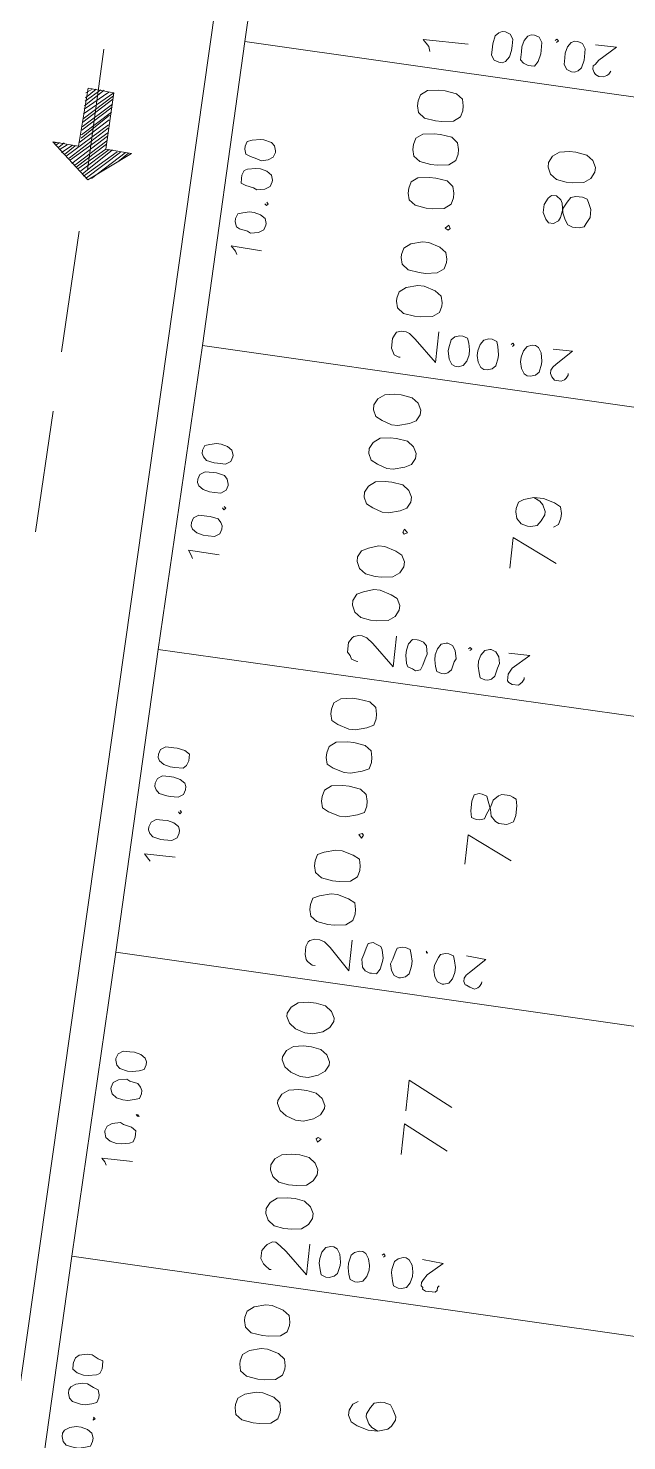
# Model space of a CAD drawing. Header units: metres. Extents: x -977055 to 805873, y -1033982 to 242021.
# Drawn here: x 2424.83 to 2444.44, y 827.98 to 874.21 of the extents above; entities that cross this region are included whole.
import ezdxf

# ---------------------------------------------------------------- set-up
doc = ezdxf.new("R2010")
doc.units = ezdxf.units.M
for name, color, linetype in [('PDF_acera', 7, 'Continuous'), ('PDF_areas por lote', 7, 'Continuous'), ('PDF_COTAS', 7, 'Continuous'), ('PDF_linea de centro', 7, 'Continuous'), ('PDF_LOTES', 7, 'Continuous'), ('PDF_No. lotes', 7, 'Continuous'), ('PDF_VIAS', 7, 'Continuous')]:
    doc.layers.add(name, color=color, linetype=linetype)

# ---------------------------------------------------------------- blocks, each defined once
blk = doc.blocks.new('CALLE')
at = {"layer": 'PDF_acera', "lineweight": 9}
blk.add_lwpolyline([(-135.305856, -20.1096), (-136.575936, -18.712512), (-191.655072, -16.849728), (-193.009824, -18.119808), (-194.068224, -49.236768), (-192.798144, -50.59152), (-137.719008, -52.454304), (-136.364256, -51.184224)], close=True, dxfattribs=at)
at = {"layer": 'PDF_areas por lote', "lineweight": 9}
for points in [[(-179.589312, -22.903776), (-179.758656, -22.946112), (-179.885664, -23.115456), (-179.928, -23.411808), (-179.928, -23.581152), (-179.885664, -23.877504), (-179.758656, -24.046848), (-179.589312, -24.089184), (-179.50464, -24.089184), (-179.335296, -24.046848), (-179.208288, -23.877504), (-179.123616, -23.581152), (-179.123616, -23.411808), (-179.208288, -23.115456), (-179.335296, -22.946112), (-179.50464, -22.903776)], [(-178.44624, -22.903776), (-178.615584, -22.946112), (-178.742592, -23.115456), (-178.784928, -23.411808), (-178.784928, -23.581152), (-178.742592, -23.877504), (-178.615584, -24.046848), (-178.44624, -24.089184), (-178.361568, -24.089184), (-178.192224, -24.046848), (-178.065216, -23.877504), (-177.980544, -23.581152), (-177.980544, -23.411808), (-178.065216, -23.115456), (-178.192224, -22.946112), (-178.361568, -22.903776)], [(-177.303168, -22.903776), (-177.472512, -22.946112), (-177.59952, -23.115456), (-177.641856, -23.411808), (-177.641856, -23.581152), (-177.59952, -23.877504), (-177.472512, -24.046848), (-177.303168, -24.089184), (-177.218496, -24.089184), (-177.049152, -24.046848), (-176.922144, -23.877504), (-176.837472, -23.581152), (-176.837472, -23.411808), (-176.922144, -23.115456), (-177.049152, -22.946112), (-177.218496, -22.903776)], [(-174.466656, -23.157792), (-174.636, -23.242464), (-174.763008, -23.411808), (-174.805344, -23.665824), (-174.805344, -23.877504), (-174.763008, -24.13152), (-174.636, -24.300864), (-174.466656, -24.385536), (-174.339648, -24.385536), (-174.170304, -24.300864), (-174.043296, -24.13152), (-174.00096, -23.877504), (-174.00096, -23.665824), (-174.043296, -23.411808), (-174.170304, -23.242464), (-174.339648, -23.157792)], [(-173.323584, -23.157792), (-173.492928, -23.242464), (-173.619936, -23.411808), (-173.662272, -23.665824), (-173.662272, -23.877504), (-173.619936, -24.13152), (-173.492928, -24.300864), (-173.323584, -24.385536), (-173.196576, -24.385536), (-173.027232, -24.300864), (-172.900224, -24.13152), (-172.857888, -23.877504), (-172.857888, -23.665824), (-172.900224, -23.411808), (-173.027232, -23.242464), (-173.196576, -23.157792)], [(-171.587808, -23.157792), (-171.757152, -23.242464), (-171.88416, -23.411808), (-171.968832, -23.665824), (-171.968832, -23.877504), (-171.88416, -24.13152), (-171.757152, -24.300864), (-171.587808, -24.385536), (-171.503136, -24.385536), (-171.333792, -24.300864), (-171.206784, -24.13152), (-171.164448, -23.877504), (-171.164448, -23.665824), (-171.206784, -23.411808), (-171.333792, -23.242464), (-171.503136, -23.157792)], [(-170.444736, -23.157792), (-170.61408, -23.242464), (-170.741088, -23.411808), (-170.82576, -23.665824), (-170.82576, -23.877504), (-170.741088, -24.13152), (-170.61408, -24.300864), (-170.444736, -24.385536), (-170.360064, -24.385536), (-170.19072, -24.300864), (-170.063712, -24.13152), (-170.021376, -23.877504), (-170.021376, -23.665824), (-170.063712, -23.411808), (-170.19072, -23.242464), (-170.360064, -23.157792)], [(-169.301664, -23.157792), (-169.471008, -23.242464), (-169.598016, -23.411808), (-169.682688, -23.665824), (-169.682688, -23.877504), (-169.598016, -24.13152), (-169.471008, -24.300864), (-169.301664, -24.385536), (-169.216992, -24.385536), (-169.047648, -24.300864), (-168.92064, -24.13152), (-168.878304, -23.877504), (-168.878304, -23.665824), (-168.92064, -23.411808), (-169.047648, -23.242464), (-169.216992, -23.157792)], [(-166.465152, -23.454144), (-166.634496, -23.49648), (-166.761504, -23.665824), (-166.80384, -23.962176), (-166.80384, -24.13152), (-166.761504, -24.427872), (-166.634496, -24.597216), (-166.465152, -24.639552), (-166.338144, -24.639552), (-166.1688, -24.597216), (-166.084128, -24.427872), (-165.999456, -24.13152), (-165.999456, -23.962176), (-166.084128, -23.665824), (-166.1688, -23.49648), (-166.338144, -23.454144)], [(-165.32208, -23.454144), (-165.491424, -23.49648), (-165.618432, -23.665824), (-165.660768, -23.962176), (-165.660768, -24.13152), (-165.618432, -24.427872), (-165.491424, -24.597216), (-165.32208, -24.639552), (-165.195072, -24.639552), (-165.025728, -24.597216), (-164.941056, -24.427872), (-164.856384, -24.13152), (-164.856384, -23.962176), (-164.941056, -23.665824), (-165.025728, -23.49648), (-165.195072, -23.454144)], [(-163.62864, -23.454144), (-163.797984, -23.49648), (-163.882656, -23.665824), (-163.967328, -23.962176), (-163.967328, -24.13152), (-163.882656, -24.427872), (-163.797984, -24.597216), (-163.62864, -24.639552), (-163.501632, -24.639552), (-163.332288, -24.597216), (-163.20528, -24.427872), (-163.162944, -24.13152), (-163.162944, -23.962176), (-163.20528, -23.665824), (-163.332288, -23.49648), (-163.501632, -23.454144)], [(-162.485568, -23.454144), (-162.654912, -23.49648), (-162.739584, -23.665824), (-162.824256, -23.962176), (-162.824256, -24.13152), (-162.739584, -24.427872), (-162.654912, -24.597216), (-162.485568, -24.639552), (-162.35856, -24.639552), (-162.189216, -24.597216), (-162.062208, -24.427872), (-162.019872, -24.13152), (-162.019872, -23.962176), (-162.062208, -23.665824), (-162.189216, -23.49648), (-162.35856, -23.454144)], [(-161.342496, -23.454144), (-161.51184, -23.49648), (-161.596512, -23.665824), (-161.681184, -23.962176), (-161.681184, -24.13152), (-161.596512, -24.427872), (-161.51184, -24.597216), (-161.342496, -24.639552), (-161.215488, -24.639552), (-161.046144, -24.597216), (-160.919136, -24.427872), (-160.8768, -24.13152), (-160.8768, -23.962176), (-160.919136, -23.665824), (-161.046144, -23.49648), (-161.215488, -23.454144)], [(-158.463648, -23.70816), (-158.632992, -23.792832), (-158.76, -23.962176), (-158.802336, -24.216192), (-158.802336, -24.385536), (-158.76, -24.681888), (-158.632992, -24.851232), (-158.463648, -24.935904), (-158.33664, -24.935904), (-158.167296, -24.851232), (-158.082624, -24.681888), (-157.997952, -24.385536), (-157.997952, -24.216192), (-158.082624, -23.962176), (-158.167296, -23.792832), (-158.33664, -23.70816)], [(-157.320576, -23.70816), (-157.48992, -23.792832), (-157.616928, -23.962176), (-157.659264, -24.216192), (-157.659264, -24.385536), (-157.616928, -24.681888), (-157.48992, -24.851232), (-157.320576, -24.935904), (-157.193568, -24.935904), (-157.024224, -24.851232), (-156.939552, -24.681888), (-156.85488, -24.385536), (-156.85488, -24.216192), (-156.939552, -23.962176), (-157.024224, -23.792832), (-157.193568, -23.70816)], [(-155.627136, -23.70816), (-155.79648, -23.792832), (-155.881152, -23.962176), (-155.965824, -24.216192), (-155.965824, -24.385536), (-155.881152, -24.681888), (-155.79648, -24.851232), (-155.627136, -24.935904), (-155.500128, -24.935904), (-155.330784, -24.851232), (-155.203776, -24.681888), (-155.16144, -24.385536), (-155.16144, -24.216192), (-155.203776, -23.962176), (-155.330784, -23.792832), (-155.500128, -23.70816)], [(-154.484064, -23.70816), (-154.653408, -23.792832), (-154.73808, -23.962176), (-154.822752, -24.216192), (-154.822752, -24.385536), (-154.73808, -24.681888), (-154.653408, -24.851232), (-154.484064, -24.935904), (-154.357056, -24.935904), (-154.187712, -24.851232), (-154.060704, -24.681888), (-154.018368, -24.385536), (-154.018368, -24.216192), (-154.060704, -23.962176), (-154.187712, -23.792832), (-154.357056, -23.70816)], [(-153.340992, -23.70816), (-153.510336, -23.792832), (-153.595008, -23.962176), (-153.67968, -24.216192), (-153.67968, -24.385536), (-153.595008, -24.681888), (-153.510336, -24.851232), (-153.340992, -24.935904), (-153.213984, -24.935904), (-153.04464, -24.851232), (-152.917632, -24.681888), (-152.875296, -24.385536), (-152.875296, -24.216192), (-152.917632, -23.962176), (-153.04464, -23.792832), (-153.213984, -23.70816)], [(-172.392192, -24.258528), (-172.476864, -24.300864), (-172.392192, -24.385536), (-172.349856, -24.300864)], [(-150.462144, -24.004512), (-150.631488, -24.046848), (-150.758496, -24.216192), (-150.800832, -24.512544), (-150.800832, -24.681888), (-150.758496, -24.97824), (-150.631488, -25.147584), (-150.462144, -25.18992), (-150.377472, -25.18992), (-150.208128, -25.147584), (-150.08112, -24.97824), (-149.996448, -24.681888), (-149.996448, -24.512544), (-150.08112, -24.216192), (-150.208128, -24.046848), (-150.377472, -24.004512)], [(-149.319072, -24.004512), (-149.488416, -24.046848), (-149.615424, -24.216192), (-149.65776, -24.512544), (-149.65776, -24.681888), (-149.615424, -24.97824), (-149.488416, -25.147584), (-149.319072, -25.18992), (-149.2344, -25.18992), (-149.065056, -25.147584), (-148.938048, -24.97824), (-148.853376, -24.681888), (-148.853376, -24.512544), (-148.938048, -24.216192), (-149.065056, -24.046848), (-149.2344, -24.004512)], [(-147.625632, -24.004512), (-147.794976, -24.046848), (-147.921984, -24.216192), (-147.96432, -24.512544), (-147.96432, -24.681888), (-147.921984, -24.97824), (-147.794976, -25.147584), (-147.625632, -25.18992), (-147.498624, -25.18992), (-147.32928, -25.147584), (-147.202272, -24.97824), (-147.159936, -24.681888), (-147.159936, -24.512544), (-147.202272, -24.216192), (-147.32928, -24.046848), (-147.498624, -24.004512)], [(-146.48256, -24.004512), (-146.651904, -24.046848), (-146.778912, -24.216192), (-146.821248, -24.512544), (-146.821248, -24.681888), (-146.778912, -24.97824), (-146.651904, -25.147584), (-146.48256, -25.18992), (-146.355552, -25.18992), (-146.186208, -25.147584), (-146.0592, -24.97824), (-146.016864, -24.681888), (-146.016864, -24.512544), (-146.0592, -24.216192), (-146.186208, -24.046848), (-146.355552, -24.004512)], [(-145.339488, -24.004512), (-145.508832, -24.046848), (-145.63584, -24.216192), (-145.678176, -24.512544), (-145.678176, -24.681888), (-145.63584, -24.97824), (-145.508832, -25.147584), (-145.339488, -25.18992), (-145.21248, -25.18992), (-145.043136, -25.147584), (-144.916128, -24.97824), (-144.873792, -24.681888), (-144.873792, -24.512544), (-144.916128, -24.216192), (-145.043136, -24.046848), (-145.21248, -24.004512)], [(-164.390688, -24.512544), (-164.47536, -24.597216), (-164.390688, -24.639552), (-164.348352, -24.597216)], [(-156.43152, -24.808896), (-156.473856, -24.851232), (-156.43152, -24.935904), (-156.346848, -24.851232)], [(-148.430016, -25.062912), (-148.472352, -25.147584), (-148.430016, -25.18992), (-148.345344, -25.147584)]]:
    blk.add_lwpolyline(points, close=True, dxfattribs=at)
for points in [[(-175.90608, -23.454144), (-175.90608, -23.411808), (-175.821408, -23.2848), (-175.779072, -23.242464), (-175.652064, -23.157792), (-175.440384, -23.157792), (-175.313376, -23.242464), (-175.27104, -23.2848), (-175.186368, -23.411808), (-175.186368, -23.49648), (-175.27104, -23.623488), (-175.398048, -23.792832), (-175.948416, -24.385536), (-175.144032, -24.385536)], [(-167.904576, -23.750496), (-167.904576, -23.665824), (-167.819904, -23.538816), (-167.777568, -23.49648), (-167.65056, -23.454144), (-167.43888, -23.454144), (-167.311872, -23.49648), (-167.269536, -23.538816), (-167.2272, -23.665824), (-167.2272, -23.792832), (-167.269536, -23.91984), (-167.396544, -24.089184), (-167.946912, -24.639552), (-167.142528, -24.639552)], [(-159.903072, -24.004512), (-159.903072, -23.962176), (-159.860736, -23.835168), (-159.776064, -23.792832), (-159.691392, -23.70816), (-159.437376, -23.70816), (-159.310368, -23.792832), (-159.268032, -23.835168), (-159.225696, -23.962176), (-159.225696, -24.046848), (-159.268032, -24.173856), (-159.39504, -24.3432), (-159.945408, -24.935904), (-159.141024, -24.935904)], [(-151.901568, -24.258528), (-151.901568, -24.216192), (-151.859232, -24.089184), (-151.77456, -24.046848), (-151.689888, -24.004512), (-151.435872, -24.004512), (-151.3512, -24.046848), (-151.266528, -24.089184), (-151.224192, -24.216192), (-151.224192, -24.3432), (-151.266528, -24.427872), (-151.393536, -24.597216), (-151.943904, -25.18992), (-151.13952, -25.18992)], [(-143.900064, -24.173856), (-143.773056, -24.13152), (-143.603712, -23.962176), (-143.603712, -25.147584)]]:
    blk.add_lwpolyline(points, dxfattribs=at)
at = {"layer": 'PDF_COTAS', "lineweight": 9}
for points in [[(-180.817056, -18.500832), (-180.944064, -18.543168), (-181.028736, -18.62784), (-181.071072, -18.83952), (-181.071072, -18.966528), (-181.028736, -19.135872), (-180.9864, -19.26288), (-180.859392, -19.305216), (-180.77472, -19.305216), (-180.647712, -19.26288), (-180.56304, -19.135872), (-180.520704, -18.966528), (-180.520704, -18.83952), (-180.56304, -18.670176), (-180.647712, -18.543168), (-180.732384, -18.500832)], [(-179.673984, -18.543168), (-179.800992, -18.585504), (-179.885664, -18.670176), (-179.928, -18.881856), (-179.928, -19.008864), (-179.885664, -19.178208), (-179.843328, -19.305216), (-179.71632, -19.347552), (-179.631648, -19.347552), (-179.50464, -19.305216), (-179.462304, -19.178208), (-179.377632, -19.008864), (-179.377632, -18.881856), (-179.419968, -18.712512), (-179.50464, -18.585504), (-179.589312, -18.543168)], [(-178.911936, -18.585504), (-179.038944, -18.585504), (-179.123616, -18.712512), (-179.165952, -18.881856), (-179.165952, -19.008864), (-179.123616, -19.220544), (-179.08128, -19.305216), (-178.954272, -19.347552), (-178.8696, -19.347552), (-178.742592, -19.347552), (-178.700256, -19.220544), (-178.615584, -19.0512), (-178.615584, -18.924192), (-178.65792, -18.712512), (-178.742592, -18.62784), (-178.8696, -18.585504)], [(-172.815552, -18.754848), (-172.94256, -18.797184), (-173.027232, -18.924192), (-173.069568, -19.093536), (-173.069568, -19.220544), (-173.027232, -19.432224), (-172.984896, -19.516896), (-172.857888, -19.559232), (-172.773216, -19.559232), (-172.688544, -19.559232), (-172.603872, -19.432224), (-172.561536, -19.220544), (-172.5192, -19.135872), (-172.561536, -18.924192), (-172.646208, -18.797184), (-172.773216, -18.754848)], [(-171.67248, -18.797184), (-171.799488, -18.83952), (-171.88416, -18.966528), (-171.926496, -19.135872), (-171.926496, -19.26288), (-171.88416, -19.432224), (-171.841824, -19.559232), (-171.714816, -19.601568), (-171.630144, -19.601568), (-171.545472, -19.559232), (-171.4608, -19.47456), (-171.418464, -19.26288), (-171.376128, -19.178208), (-171.418464, -18.966528), (-171.503136, -18.83952), (-171.630144, -18.797184)], [(-170.910432, -18.83952), (-171.03744, -18.881856), (-171.122112, -18.966528), (-171.164448, -19.178208), (-171.164448, -19.305216), (-171.122112, -19.47456), (-171.079776, -19.601568), (-170.952768, -19.643904), (-170.868096, -19.643904), (-170.783424, -19.601568), (-170.698752, -19.47456), (-170.656416, -19.305216), (-170.656416, -19.178208), (-170.656416, -19.008864), (-170.741088, -18.881856), (-170.868096, -18.83952)], [(-164.856384, -19.0512), (-164.941056, -19.093536), (-165.025728, -19.178208), (-165.068064, -19.389888), (-165.068064, -19.47456), (-165.068064, -19.68624), (-164.983392, -19.813248), (-164.856384, -19.855584), (-164.771712, -19.855584), (-164.68704, -19.813248), (-164.602368, -19.68624), (-164.560032, -19.516896), (-164.560032, -19.389888), (-164.560032, -19.220544), (-164.644704, -19.093536), (-164.771712, -19.0512)], [(-163.713312, -19.093536), (-163.797984, -19.135872), (-163.882656, -19.220544), (-163.924992, -19.432224), (-163.924992, -19.516896), (-163.924992, -19.728576), (-163.84032, -19.855584), (-163.713312, -19.89792), (-163.62864, -19.89792), (-163.543968, -19.855584), (-163.459296, -19.728576), (-163.41696, -19.559232), (-163.41696, -19.432224), (-163.41696, -19.26288), (-163.501632, -19.135872), (-163.62864, -19.093536)], [(-162.951264, -19.093536), (-163.035936, -19.135872), (-163.120608, -19.26288), (-163.162944, -19.432224), (-163.162944, -19.559232), (-163.162944, -19.770912), (-163.078272, -19.855584), (-162.951264, -19.89792), (-162.866592, -19.89792), (-162.78192, -19.89792), (-162.697248, -19.770912), (-162.654912, -19.559232), (-162.654912, -19.47456), (-162.654912, -19.26288), (-162.739584, -19.135872), (-162.866592, -19.093536)], [(-156.85488, -19.305216), (-156.939552, -19.347552), (-157.024224, -19.47456), (-157.06656, -19.643904), (-157.06656, -19.770912), (-157.06656, -19.940256), (-156.981888, -20.067264), (-156.85488, -20.1096), (-156.770208, -20.1096), (-156.685536, -20.067264), (-156.600864, -19.982592), (-156.558528, -19.770912), (-156.558528, -19.68624), (-156.558528, -19.47456), (-156.6432, -19.347552), (-156.770208, -19.305216)], [(-155.711808, -19.347552), (-155.79648, -19.389888), (-155.881152, -19.516896), (-155.923488, -19.68624), (-155.923488, -19.813248), (-155.923488, -19.982592), (-155.838816, -20.1096), (-155.711808, -20.151936), (-155.669472, -20.151936), (-155.542464, -20.1096), (-155.457792, -20.024928), (-155.415456, -19.813248), (-155.415456, -19.728576), (-155.415456, -19.516896), (-155.500128, -19.389888), (-155.627136, -19.347552)], [(-154.94976, -19.389888), (-155.034432, -19.432224), (-155.119104, -19.516896), (-155.16144, -19.728576), (-155.16144, -19.813248), (-155.16144, -20.024928), (-155.076768, -20.151936), (-154.94976, -20.194272), (-154.907424, -20.194272), (-154.780416, -20.151936), (-154.695744, -20.024928), (-154.653408, -19.855584), (-154.653408, -19.728576), (-154.695744, -19.559232), (-154.73808, -19.432224), (-154.865088, -19.389888)], [(-148.853376, -19.601568), (-148.980384, -19.643904), (-149.02272, -19.728576), (-149.065056, -19.940256), (-149.107392, -20.024928), (-149.065056, -20.236608), (-148.980384, -20.363616), (-148.853376, -20.405952), (-148.81104, -20.405952), (-148.684032, -20.363616), (-148.59936, -20.236608), (-148.557024, -20.067264), (-148.557024, -19.940256), (-148.59936, -19.770912), (-148.641696, -19.643904), (-148.768704, -19.601568)], [(-147.710304, -19.643904), (-147.837312, -19.643904), (-147.879648, -19.770912), (-147.921984, -19.982592), (-147.96432, -20.067264), (-147.921984, -20.278944), (-147.837312, -20.405952), (-147.710304, -20.448288), (-147.667968, -20.448288), (-147.54096, -20.405952), (-147.456288, -20.278944), (-147.413952, -20.1096), (-147.413952, -19.982592), (-147.456288, -19.770912), (-147.498624, -19.68624), (-147.625632, -19.643904)], [(-146.948256, -19.643904), (-147.075264, -19.68624), (-147.1176, -19.813248), (-147.159936, -19.982592), (-147.202272, -20.1096), (-147.159936, -20.278944), (-147.075264, -20.405952), (-146.948256, -20.448288), (-146.90592, -20.448288), (-146.778912, -20.405952), (-146.69424, -20.32128), (-146.651904, -20.1096), (-146.651904, -20.024928), (-146.69424, -19.813248), (-146.736576, -19.68624), (-146.863584, -19.643904)], [(-175.948416, -24.97824), (-175.90608, -25.105248), (-175.821408, -25.18992), (-175.609728, -25.232256), (-175.525056, -25.232256), (-175.313376, -25.18992), (-175.186368, -25.105248), (-175.144032, -25.020576), (-175.144032, -24.935904), (-175.186368, -24.808896), (-175.313376, -24.724224), (-175.48272, -24.681888), (-175.609728, -24.681888), (-175.779072, -24.724224), (-175.90608, -24.76656), (-175.948416, -24.893568)], [(-175.948416, -24.97824), (-175.90608, -25.105248), (-175.821408, -25.18992), (-175.609728, -25.232256), (-175.525056, -25.232256), (-175.313376, -25.18992), (-175.186368, -25.105248), (-175.144032, -25.020576), (-175.144032, -24.935904), (-175.186368, -24.808896), (-175.313376, -24.724224), (-175.48272, -24.681888), (-175.609728, -24.681888), (-175.779072, -24.724224), (-175.90608, -24.76656), (-175.948416, -24.893568)], [(-167.946912, -25.232256), (-167.946912, -25.359264), (-167.819904, -25.443936), (-167.608224, -25.486272), (-167.523552, -25.486272), (-167.311872, -25.443936), (-167.2272, -25.4016), (-167.184864, -25.274592), (-167.142528, -25.18992), (-167.184864, -25.062912), (-167.311872, -25.020576), (-167.481216, -24.97824), (-167.608224, -24.935904), (-167.819904, -24.97824), (-167.904576, -25.062912), (-167.946912, -25.18992)], [(-167.946912, -25.232256), (-167.946912, -25.359264), (-167.819904, -25.443936), (-167.608224, -25.486272), (-167.523552, -25.486272), (-167.311872, -25.443936), (-167.2272, -25.4016), (-167.184864, -25.274592), (-167.142528, -25.18992), (-167.184864, -25.062912), (-167.311872, -25.020576), (-167.481216, -24.97824), (-167.608224, -24.935904), (-167.819904, -24.97824), (-167.904576, -25.062912), (-167.946912, -25.18992)], [(-159.987744, -25.528608), (-159.945408, -25.655616), (-159.8184, -25.697952), (-159.649056, -25.740288), (-159.522048, -25.782624), (-159.310368, -25.740288), (-159.225696, -25.655616), (-159.18336, -25.528608), (-159.18336, -25.486272), (-159.18336, -25.359264), (-159.310368, -25.274592), (-159.479712, -25.232256), (-159.60672, -25.232256), (-159.8184, -25.274592), (-159.903072, -25.316928), (-159.945408, -25.443936)], [(-159.987744, -25.528608), (-159.945408, -25.655616), (-159.8184, -25.697952), (-159.649056, -25.740288), (-159.522048, -25.782624), (-159.310368, -25.740288), (-159.225696, -25.655616), (-159.18336, -25.528608), (-159.18336, -25.486272), (-159.18336, -25.359264), (-159.310368, -25.274592), (-159.479712, -25.232256), (-159.60672, -25.232256), (-159.8184, -25.274592), (-159.903072, -25.316928), (-159.945408, -25.443936)], [(-175.990752, -25.740288), (-175.948416, -25.867296), (-175.821408, -25.951968), (-175.652064, -25.994304), (-175.525056, -25.994304), (-175.355712, -25.951968), (-175.228704, -25.867296), (-175.186368, -25.782624), (-175.186368, -25.697952), (-175.228704, -25.570944), (-175.313376, -25.486272), (-175.525056, -25.443936), (-175.652064, -25.443936), (-175.821408, -25.486272), (-175.948416, -25.528608), (-175.990752, -25.655616)], [(-175.990752, -25.740288), (-175.948416, -25.867296), (-175.821408, -25.951968), (-175.652064, -25.994304), (-175.525056, -25.994304), (-175.355712, -25.951968), (-175.228704, -25.867296), (-175.186368, -25.782624), (-175.186368, -25.697952), (-175.228704, -25.570944), (-175.313376, -25.486272), (-175.525056, -25.443936), (-175.652064, -25.443936), (-175.821408, -25.486272), (-175.948416, -25.528608), (-175.990752, -25.655616)], [(-167.989248, -25.994304), (-167.946912, -26.121312), (-167.86224, -26.205984), (-167.65056, -26.24832), (-167.523552, -26.24832), (-167.354208, -26.205984), (-167.2272, -26.163648), (-167.184864, -26.03664), (-167.184864, -25.951968), (-167.2272, -25.82496), (-167.354208, -25.782624), (-167.523552, -25.740288), (-167.65056, -25.697952), (-167.819904, -25.740288), (-167.946912, -25.82496), (-167.989248, -25.951968)], [(-167.989248, -25.994304), (-167.946912, -26.121312), (-167.86224, -26.205984), (-167.65056, -26.24832), (-167.523552, -26.24832), (-167.354208, -26.205984), (-167.2272, -26.163648), (-167.184864, -26.03664), (-167.184864, -25.951968), (-167.2272, -25.82496), (-167.354208, -25.782624), (-167.523552, -25.740288), (-167.65056, -25.697952), (-167.819904, -25.740288), (-167.946912, -25.82496), (-167.989248, -25.951968)], [(-151.98624, -25.782624), (-151.943904, -25.909632), (-151.816896, -25.994304), (-151.647552, -26.03664), (-151.520544, -26.03664), (-151.3512, -25.994304), (-151.224192, -25.951968), (-151.181856, -25.82496), (-151.181856, -25.740288), (-151.224192, -25.61328), (-151.308864, -25.528608), (-151.520544, -25.486272), (-151.605216, -25.486272), (-151.816896, -25.528608), (-151.943904, -25.61328), (-151.98624, -25.697952)], [(-151.98624, -25.782624), (-151.943904, -25.909632), (-151.816896, -25.994304), (-151.647552, -26.03664), (-151.520544, -26.03664), (-151.3512, -25.994304), (-151.224192, -25.951968), (-151.181856, -25.82496), (-151.181856, -25.740288), (-151.224192, -25.61328), (-151.308864, -25.528608), (-151.520544, -25.486272), (-151.605216, -25.486272), (-151.816896, -25.528608), (-151.943904, -25.61328), (-151.98624, -25.697952)], [(-159.987744, -26.290656), (-159.945408, -26.375328), (-159.860736, -26.46), (-159.649056, -26.502336), (-159.564384, -26.544672), (-159.352704, -26.502336), (-159.225696, -26.417664), (-159.18336, -26.290656), (-159.18336, -26.24832), (-159.225696, -26.121312), (-159.352704, -26.03664), (-159.522048, -25.994304), (-159.649056, -25.994304), (-159.8184, -26.03664), (-159.945408, -26.078976), (-159.987744, -26.205984)], [(-159.987744, -26.290656), (-159.945408, -26.375328), (-159.860736, -26.46), (-159.649056, -26.502336), (-159.564384, -26.544672), (-159.352704, -26.502336), (-159.225696, -26.417664), (-159.18336, -26.290656), (-159.18336, -26.24832), (-159.225696, -26.121312), (-159.352704, -26.03664), (-159.522048, -25.994304), (-159.649056, -25.994304), (-159.8184, -26.03664), (-159.945408, -26.078976), (-159.987744, -26.205984)], [(-143.984736, -26.078976), (-143.9424, -26.163648), (-143.815392, -26.24832), (-143.646048, -26.290656), (-143.51904, -26.290656), (-143.349696, -26.290656), (-143.222688, -26.205984), (-143.180352, -26.078976), (-143.180352, -25.994304), (-143.222688, -25.909632), (-143.30736, -25.82496), (-143.51904, -25.782624), (-143.603712, -25.782624), (-143.815392, -25.782624), (-143.9424, -25.867296), (-143.984736, -25.994304)], [(-143.984736, -26.078976), (-143.9424, -26.163648), (-143.815392, -26.24832), (-143.646048, -26.290656), (-143.51904, -26.290656), (-143.349696, -26.290656), (-143.222688, -26.205984), (-143.180352, -26.078976), (-143.180352, -25.994304), (-143.222688, -25.909632), (-143.30736, -25.82496), (-143.51904, -25.782624), (-143.603712, -25.782624), (-143.815392, -25.782624), (-143.9424, -25.867296), (-143.984736, -25.994304)], [(-175.228704, -26.290656), (-175.186368, -26.332992), (-175.228704, -26.375328), (-175.27104, -26.332992), (-175.228704, -26.375328), (-175.186368, -26.332992)], [(-151.98624, -26.544672), (-151.943904, -26.67168), (-151.859232, -26.756352), (-151.647552, -26.798688), (-151.56288, -26.798688), (-151.3512, -26.756352), (-151.224192, -26.714016), (-151.181856, -26.587008), (-151.181856, -26.502336), (-151.224192, -26.375328), (-151.3512, -26.290656), (-151.520544, -26.24832), (-151.647552, -26.24832), (-151.816896, -26.290656), (-151.943904, -26.375328), (-151.98624, -26.46)], [(-151.98624, -26.544672), (-151.943904, -26.67168), (-151.859232, -26.756352), (-151.647552, -26.798688), (-151.56288, -26.798688), (-151.3512, -26.756352), (-151.224192, -26.714016), (-151.181856, -26.587008), (-151.181856, -26.502336), (-151.224192, -26.375328), (-151.3512, -26.290656), (-151.520544, -26.24832), (-151.647552, -26.24832), (-151.816896, -26.290656), (-151.943904, -26.375328), (-151.98624, -26.46)], [(-176.033088, -26.88336), (-175.990752, -27.010368), (-175.863744, -27.09504), (-175.6944, -27.137376), (-175.567392, -27.137376), (-175.398048, -27.09504), (-175.27104, -27.010368), (-175.228704, -26.925696), (-175.228704, -26.841024), (-175.27104, -26.714016), (-175.355712, -26.629344), (-175.567392, -26.587008), (-175.652064, -26.587008), (-175.863744, -26.629344), (-175.990752, -26.67168), (-176.033088, -26.798688)], [(-176.033088, -26.88336), (-175.990752, -27.010368), (-175.863744, -27.09504), (-175.6944, -27.137376), (-175.567392, -27.137376), (-175.398048, -27.09504), (-175.27104, -27.010368), (-175.228704, -26.925696), (-175.228704, -26.841024), (-175.27104, -26.714016), (-175.355712, -26.629344), (-175.567392, -26.587008), (-175.652064, -26.587008), (-175.863744, -26.629344), (-175.990752, -26.67168), (-176.033088, -26.798688)], [(-168.031584, -27.137376), (-167.989248, -27.264384), (-167.86224, -27.349056), (-167.692896, -27.391392), (-167.565888, -27.391392), (-167.396544, -27.349056), (-167.269536, -27.30672), (-167.2272, -27.179712), (-167.2272, -27.09504), (-167.269536, -26.968032), (-167.354208, -26.925696), (-167.565888, -26.841024), (-167.692896, -26.841024), (-167.86224, -26.88336), (-167.989248, -26.968032), (-168.031584, -27.09504)], [(-168.031584, -27.137376), (-167.989248, -27.264384), (-167.86224, -27.349056), (-167.692896, -27.391392), (-167.565888, -27.391392), (-167.396544, -27.349056), (-167.269536, -27.30672), (-167.2272, -27.179712), (-167.2272, -27.09504), (-167.269536, -26.968032), (-167.354208, -26.925696), (-167.565888, -26.841024), (-167.692896, -26.841024), (-167.86224, -26.88336), (-167.989248, -26.968032), (-168.031584, -27.09504)], [(-167.2272, -26.587008), (-167.269536, -26.629344), (-167.269536, -26.587008), (-167.269536, -26.629344)], [(-159.268032, -26.841024), (-159.225696, -26.88336), (-159.268032, -26.925696), (-159.310368, -26.88336), (-159.268032, -26.925696), (-159.225696, -26.88336)], [(-143.984736, -26.841024), (-143.984736, -26.925696), (-143.857728, -27.010368), (-143.646048, -27.052704), (-143.561376, -27.052704), (-143.349696, -27.052704), (-143.222688, -26.968032), (-143.180352, -26.841024), (-143.180352, -26.756352), (-143.222688, -26.67168), (-143.349696, -26.587008), (-143.51904, -26.544672), (-143.646048, -26.544672), (-143.857728, -26.544672), (-143.9424, -26.629344), (-143.984736, -26.756352)], [(-143.984736, -26.841024), (-143.984736, -26.925696), (-143.857728, -27.010368), (-143.646048, -27.052704), (-143.561376, -27.052704), (-143.349696, -27.052704), (-143.222688, -26.968032), (-143.180352, -26.841024), (-143.180352, -26.756352), (-143.222688, -26.67168), (-143.349696, -26.587008), (-143.51904, -26.544672), (-143.646048, -26.544672), (-143.857728, -26.544672), (-143.9424, -26.629344), (-143.984736, -26.756352)], [(-160.03008, -27.433728), (-159.987744, -27.5184), (-159.903072, -27.603072), (-159.691392, -27.645408), (-159.564384, -27.687744), (-159.39504, -27.645408), (-159.268032, -27.560736), (-159.225696, -27.433728), (-159.225696, -27.391392), (-159.268032, -27.264384), (-159.39504, -27.179712), (-159.564384, -27.137376), (-159.691392, -27.137376), (-159.860736, -27.179712), (-159.987744, -27.222048), (-160.03008, -27.349056)], [(-160.03008, -27.433728), (-159.987744, -27.5184), (-159.903072, -27.603072), (-159.691392, -27.645408), (-159.564384, -27.687744), (-159.39504, -27.645408), (-159.268032, -27.560736), (-159.225696, -27.433728), (-159.225696, -27.391392), (-159.268032, -27.264384), (-159.39504, -27.179712), (-159.564384, -27.137376), (-159.691392, -27.137376), (-159.860736, -27.179712), (-159.987744, -27.222048), (-160.03008, -27.349056)], [(-151.266528, -27.09504), (-151.224192, -27.137376), (-151.266528, -27.179712), (-151.308864, -27.137376), (-151.266528, -27.179712), (-151.224192, -27.137376)], [(-175.228704, -27.349056), (-175.27104, -27.899424), (-175.609728, -27.5184), (-175.736736, -27.433728), (-175.821408, -27.391392), (-175.90608, -27.391392), (-175.948416, -27.433728), (-175.990752, -27.433728), (-176.033088, -27.5184), (-176.033088, -27.687744), (-176.033088, -27.772416), (-175.990752, -27.814752), (-175.90608, -27.814752), (-175.863744, -27.857088), (-175.90608, -27.814752), (-175.990752, -27.814752), (-176.033088, -27.772416), (-176.033088, -27.687744), (-176.033088, -27.5184), (-175.990752, -27.433728), (-175.948416, -27.433728), (-175.90608, -27.391392), (-175.821408, -27.391392), (-175.736736, -27.433728), (-175.609728, -27.5184), (-175.27104, -27.899424)], [(-152.028576, -27.687744), (-151.98624, -27.814752), (-151.901568, -27.899424), (-151.689888, -27.94176), (-151.605216, -27.94176), (-151.393536, -27.899424), (-151.266528, -27.814752), (-151.224192, -27.73008), (-151.224192, -27.645408), (-151.266528, -27.5184), (-151.393536, -27.433728), (-151.56288, -27.391392), (-151.689888, -27.391392), (-151.859232, -27.433728), (-151.98624, -27.5184), (-152.028576, -27.603072)], [(-152.028576, -27.687744), (-151.98624, -27.814752), (-151.901568, -27.899424), (-151.689888, -27.94176), (-151.605216, -27.94176), (-151.393536, -27.899424), (-151.266528, -27.814752), (-151.224192, -27.73008), (-151.224192, -27.645408), (-151.266528, -27.5184), (-151.393536, -27.433728), (-151.56288, -27.391392), (-151.689888, -27.391392), (-151.859232, -27.433728), (-151.98624, -27.5184), (-152.028576, -27.603072)], [(-143.265024, -27.391392), (-143.222688, -27.433728), (-143.265024, -27.476064), (-143.30736, -27.433728), (-143.265024, -27.476064), (-143.222688, -27.433728)], [(-167.2272, -27.645408), (-167.269536, -28.15344), (-167.65056, -27.772416), (-167.735232, -27.687744), (-167.819904, -27.645408), (-167.904576, -27.645408), (-167.989248, -27.687744), (-167.989248, -27.73008), (-168.031584, -27.814752), (-168.07392, -27.94176), (-168.031584, -28.026432), (-167.989248, -28.068768), (-167.904576, -28.111104), (-167.86224, -28.111104), (-167.904576, -28.111104), (-167.989248, -28.068768), (-168.031584, -28.026432), (-168.07392, -27.94176), (-168.031584, -27.814752), (-167.989248, -27.73008), (-167.989248, -27.687744), (-167.904576, -27.645408), (-167.819904, -27.645408), (-167.735232, -27.687744), (-167.65056, -27.772416), (-167.269536, -28.15344)], [(-159.268032, -27.899424), (-159.268032, -28.449792), (-159.649056, -28.026432), (-159.733728, -27.984096), (-159.8184, -27.94176), (-159.903072, -27.94176), (-159.987744, -27.94176), (-160.03008, -27.984096), (-160.072416, -28.068768), (-160.072416, -28.238112), (-160.03008, -28.280448), (-159.987744, -28.322784), (-159.903072, -28.36512), (-159.860736, -28.36512), (-159.903072, -28.36512), (-159.987744, -28.322784), (-160.03008, -28.280448), (-160.072416, -28.238112), (-160.072416, -28.068768), (-160.03008, -27.984096), (-159.987744, -27.94176), (-159.903072, -27.94176), (-159.8184, -27.94176), (-159.733728, -27.984096), (-159.649056, -28.026432), (-159.268032, -28.449792)], [(-144.027072, -27.984096), (-143.984736, -28.068768), (-143.900064, -28.15344), (-143.688384, -28.195776), (-143.603712, -28.195776), (-143.392032, -28.195776), (-143.265024, -28.111104), (-143.222688, -27.984096), (-143.222688, -27.899424), (-143.265024, -27.814752), (-143.392032, -27.73008), (-143.561376, -27.687744), (-143.688384, -27.687744), (-143.857728, -27.687744), (-143.984736, -27.772416), (-144.027072, -27.899424)], [(-144.027072, -27.984096), (-143.984736, -28.068768), (-143.900064, -28.15344), (-143.688384, -28.195776), (-143.603712, -28.195776), (-143.392032, -28.195776), (-143.265024, -28.111104), (-143.222688, -27.984096), (-143.222688, -27.899424), (-143.265024, -27.814752), (-143.392032, -27.73008), (-143.561376, -27.687744), (-143.688384, -27.687744), (-143.857728, -27.687744), (-143.984736, -27.772416), (-144.027072, -27.899424)], [(-151.266528, -28.195776), (-151.266528, -28.703808), (-151.647552, -28.322784), (-151.732224, -28.238112), (-151.816896, -28.195776), (-151.901568, -28.195776), (-151.98624, -28.238112), (-152.028576, -28.280448), (-152.070912, -28.322784), (-152.070912, -28.492128), (-152.028576, -28.5768), (-151.98624, -28.619136), (-151.901568, -28.661472), (-151.859232, -28.661472), (-151.901568, -28.661472), (-151.98624, -28.619136), (-152.028576, -28.5768), (-152.070912, -28.492128), (-152.070912, -28.322784), (-152.028576, -28.280448), (-151.98624, -28.238112), (-151.901568, -28.195776), (-151.816896, -28.195776), (-151.732224, -28.238112), (-151.647552, -28.322784), (-151.266528, -28.703808)], [(-143.265024, -28.449792), (-143.265024, -29.00016), (-143.646048, -28.5768), (-143.773056, -28.492128), (-143.815392, -28.449792), (-143.900064, -28.449792), (-143.984736, -28.492128), (-144.027072, -28.534464), (-144.069408, -28.619136), (-144.069408, -28.746144), (-144.027072, -28.830816), (-143.984736, -28.873152), (-143.900064, -28.915488), (-143.984736, -28.873152), (-144.027072, -28.830816), (-144.069408, -28.746144), (-144.069408, -28.619136), (-144.027072, -28.534464), (-143.984736, -28.492128), (-143.900064, -28.449792), (-143.815392, -28.449792), (-143.773056, -28.492128), (-143.646048, -28.5768), (-143.265024, -29.00016)]]:
    blk.add_lwpolyline(points, close=True, dxfattribs=at)
for points in [[(-173.662272, -18.881856), (-173.5776, -18.83952), (-173.492928, -18.754848), (-173.492928, -19.559232)], [(-165.660768, -19.178208), (-165.618432, -19.135872), (-165.491424, -19.008864), (-165.491424, -19.813248)], [(-180.266688, -19.26288), (-180.309024, -19.26288), (-180.266688, -19.305216), (-180.224352, -19.26288)], [(-157.7016, -19.432224), (-157.616928, -19.389888), (-157.48992, -19.305216), (-157.532256, -20.1096)], [(-172.265184, -19.516896), (-172.30752, -19.559232), (-172.30752, -19.601568), (-172.265184, -19.559232)], [(-164.306016, -19.770912), (-164.348352, -19.813248), (-164.306016, -19.855584), (-164.26368, -19.813248)], [(-149.700096, -19.728576), (-149.615424, -19.68624), (-149.488416, -19.559232), (-149.530752, -20.363616)], [(-156.304512, -20.067264), (-156.346848, -20.1096), (-156.304512, -20.151936), (-156.262176, -20.1096)], [(-148.303008, -20.32128), (-148.345344, -20.363616), (-148.303008, -20.405952), (-148.260672, -20.363616)]]:
    blk.add_lwpolyline(points, dxfattribs=at)
at = {"layer": 'PDF_linea de centro', "lineweight": 9}
for points in [[(-154.272384, -15.410304), (-157.447584, -15.283296)], [(-149.530752, -15.579648), (-152.705952, -15.45264)], [(-144.746784, -15.706656), (-147.921984, -15.621984)]]:
    blk.add_lwpolyline(points, dxfattribs=at)
at = {"layer": 'PDF_LOTES', "lineweight": 20}
for points in [[(-184.669632, -33.995808), (-176.668128, -34.249824), (-176.11776, -18.246816), (-184.119264, -17.9928)], [(-176.668128, -34.249824), (-168.666624, -34.50384), (-168.116256, -18.543168), (-176.11776, -18.246816)], [(-168.666624, -34.50384), (-160.66512, -34.800192), (-160.157088, -18.797184), (-168.116256, -18.543168)], [(-160.66512, -34.800192), (-152.705952, -35.054208), (-152.155584, -19.093536), (-160.157088, -18.797184)], [(-152.705952, -35.054208), (-144.704448, -35.35056), (-144.15408, -19.347552), (-152.155584, -19.093536)], [(-144.704448, -35.35056), (-136.702944, -35.604576), (-136.194912, -20.405952), (-136.95696, -19.601568), (-144.15408, -19.347552)]]:
    blk.add_lwpolyline(points, close=True, dxfattribs=at)
at = {"layer": 'PDF_No. lotes', "lineweight": 20}
for points in [[(-179.08128, -26.078976), (-179.165952, -25.951968), (-179.335296, -25.867296), (-179.462304, -25.867296), (-179.631648, -25.951968), (-179.71632, -26.121312), (-179.800992, -26.417664), (-179.800992, -26.67168), (-179.71632, -26.925696), (-179.631648, -27.010368), (-179.462304, -27.09504), (-179.377632, -27.09504), (-179.208288, -27.010368), (-179.08128, -26.925696), (-179.038944, -26.756352), (-179.038944, -26.67168), (-179.08128, -26.502336), (-179.208288, -26.417664), (-179.377632, -26.332992), (-179.462304, -26.332992), (-179.631648, -26.417664), (-179.71632, -26.502336), (-179.800992, -26.67168)], [(-172.349856, -27.687744), (-171.757152, -26.502336), (-172.561536, -26.502336)], [(-171.206784, -27.687744), (-170.61408, -26.502336), (-171.418464, -26.502336)], [(-164.644704, -28.534464), (-164.094336, -27.349056), (-164.856384, -27.349056)], [(-156.812544, -28.873152), (-156.262176, -27.687744), (-157.06656, -27.687744)], [(-155.16144, -28.111104), (-155.246112, -28.280448), (-155.330784, -28.36512), (-155.500128, -28.449792), (-155.5848, -28.449792), (-155.754144, -28.36512), (-155.881152, -28.280448), (-155.923488, -28.111104), (-155.923488, -28.026432), (-155.881152, -27.857088), (-155.754144, -27.73008), (-155.5848, -27.687744), (-155.500128, -27.687744), (-155.330784, -27.73008), (-155.246112, -27.857088), (-155.16144, -28.111104), (-155.16144, -28.36512), (-155.246112, -28.661472), (-155.330784, -28.830816), (-155.500128, -28.873152), (-155.627136, -28.873152), (-155.79648, -28.830816), (-155.881152, -28.703808)]]:
    blk.add_lwpolyline(points, dxfattribs=at)
for points in [[(-163.459296, -27.349056), (-163.62864, -27.391392), (-163.670976, -27.5184), (-163.670976, -27.603072), (-163.62864, -27.73008), (-163.501632, -27.772416), (-163.289952, -27.857088), (-163.120608, -27.899424), (-162.9936, -28.026432), (-162.951264, -28.111104), (-162.951264, -28.322784), (-162.9936, -28.407456), (-163.035936, -28.492128), (-163.20528, -28.534464), (-163.459296, -28.534464), (-163.62864, -28.492128), (-163.670976, -28.407456), (-163.713312, -28.322784), (-163.713312, -28.111104), (-163.670976, -28.026432), (-163.543968, -27.899424), (-163.374624, -27.857088), (-163.162944, -27.772416), (-163.035936, -27.73008), (-162.9936, -27.603072), (-162.9936, -27.5184), (-163.035936, -27.391392), (-163.20528, -27.349056)], [(-147.75264, -27.560736), (-147.921984, -27.645408), (-148.006656, -27.73008), (-148.006656, -27.857088), (-147.921984, -27.984096), (-147.837312, -28.026432), (-147.583296, -28.068768), (-147.413952, -28.15344), (-147.286944, -28.238112), (-147.244608, -28.36512), (-147.244608, -28.534464), (-147.286944, -28.661472), (-147.371616, -28.703808), (-147.54096, -28.78848), (-147.75264, -28.78848), (-147.921984, -28.703808), (-148.006656, -28.661472), (-148.048992, -28.534464), (-148.048992, -28.36512), (-148.006656, -28.238112), (-147.879648, -28.15344), (-147.710304, -28.068768), (-147.456288, -28.026432), (-147.371616, -27.984096), (-147.286944, -27.857088), (-147.286944, -27.73008), (-147.371616, -27.645408), (-147.54096, -27.560736)], [(-146.567232, -27.560736), (-146.736576, -27.645408), (-146.863584, -27.814752), (-146.90592, -28.068768), (-146.90592, -28.238112), (-146.863584, -28.534464), (-146.736576, -28.703808), (-146.567232, -28.78848), (-146.440224, -28.78848), (-146.27088, -28.703808), (-146.143872, -28.534464), (-146.101536, -28.238112), (-146.101536, -28.068768), (-146.143872, -27.814752), (-146.27088, -27.645408), (-146.440224, -27.560736)]]:
    blk.add_lwpolyline(points, close=True, dxfattribs=at)
at = {"layer": 'PDF_VIAS', "lineweight": 20}
blk.add_lwpolyline([(-147.286944, -14.648256), (-147.32928, -15.325632), (-145.805184, -15.410304), (-145.84752, -16.08768), (-147.32928, -16.045344), (-147.371616, -16.72272), (-148.176, -15.66432)], close=True, dxfattribs=at)
at = {"layer": 'PDF_VIAS', "lineweight": 9}
for points in [[(-147.286944, -14.732928), (-147.32928, -14.690592)], [(-146.69424, -16.045344), (-147.625632, -15.02928)], [(-147.32928, -15.24096), (-147.583296, -14.986944)], [(-147.32928, -15.156288), (-147.54096, -14.902272)], [(-147.32928, -15.02928), (-147.456288, -14.859936)], [(-147.286944, -14.944608), (-147.413952, -14.8176)], [(-147.286944, -14.8176), (-147.371616, -14.732928)], [(-147.32928, -16.130016), (-147.96432, -15.45264)], [(-147.32928, -16.045344), (-147.921984, -15.367968)], [(-147.202272, -16.045344), (-147.879648, -15.325632)], [(-147.1176, -16.045344), (-147.837312, -15.283296)], [(-146.990592, -16.045344), (-147.794976, -15.198624)], [(-146.90592, -16.045344), (-147.710304, -15.156288)], [(-146.778912, -16.045344), (-147.667968, -15.113952)], [(-146.567232, -16.045344), (-147.244608, -15.325632)], [(-146.440224, -16.045344), (-147.1176, -15.367968)], [(-146.355552, -16.08768), (-147.032928, -15.367968)], [(-146.228544, -16.08768), (-146.90592, -15.367968)], [(-146.143872, -16.08768), (-146.821248, -15.367968)], [(-146.016864, -16.08768), (-146.69424, -15.367968)], [(-145.932192, -16.08768), (-146.609568, -15.367968)], [(-145.84752, -16.08768), (-146.48256, -15.367968)], [(-145.84752, -15.960672), (-146.355552, -15.367968)], [(-145.805184, -15.833664), (-146.27088, -15.367968)], [(-145.805184, -15.748992), (-146.143872, -15.367968)], [(-145.805184, -15.621984), (-146.0592, -15.367968)], [(-145.805184, -15.537312), (-145.932192, -15.367968)], [(-145.805184, -15.410304), (-145.84752, -15.410304)], [(-147.371616, -16.426368), (-148.133664, -15.621984)], [(-147.371616, -16.553376), (-148.133664, -15.748992)], [(-147.371616, -16.341696), (-148.091328, -15.537312)], [(-147.32928, -16.214688), (-148.048992, -15.494976)], [(-147.371616, -16.638048), (-147.625632, -16.384032)]]:
    blk.add_lwpolyline(points, dxfattribs=at)

msp = doc.modelspace()

# ---------------------------------------------------------------- block references
at = {"xscale": 1.255773352820658, "yscale": 1.255773352820658, "zscale": 1.255773352820658, "rotation": 83.85573648860341}
msp.add_blockref('CALLE', (2427.15058, 1056.36283, 1015.371), dxfattribs=at)

doc.saveas('drawing.dxf')
